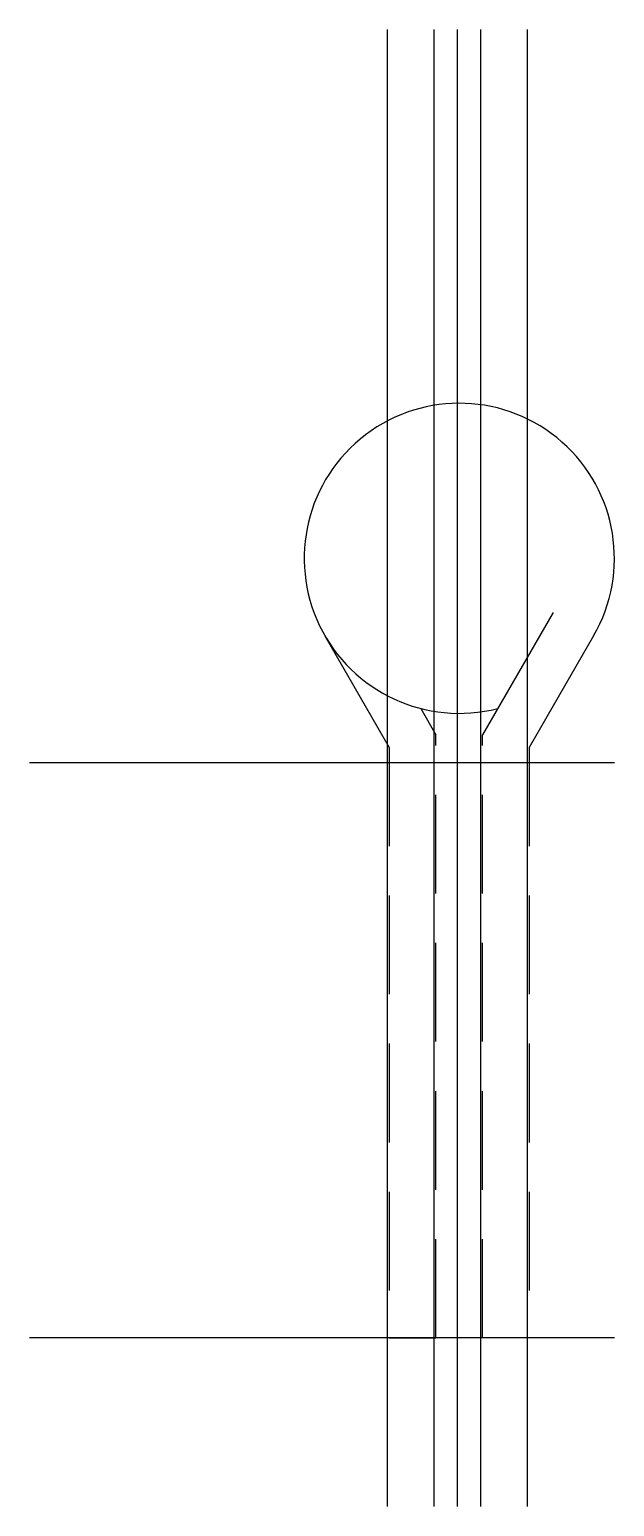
# Model space of a CAD drawing. Extents: x -27.5 to 10.1, y -47.8 to 47.1.
import ezdxf

# ---------------------------------------------------------------- set-up
doc = ezdxf.new("R2010")
doc.units = 0
doc.linetypes.add('HIDDEN', pattern=[9.525, 6.35, -3.175])
doc.layers.get('0').update_dxf_attribs({"linetype": 'CONTINUOUS'})

msp = doc.modelspace()

# ---------------------------------------------------------------- linework, layer by layer
at = {"linetype": 'CONTINUOUS'}
for p, q in [((-4.5, -47.84), (-4.5, 47.13)), ((-1.5, -47.84), (-1.5, 47.13)), ((0, -47.84), (0, 47.13)), ((1.5, -47.84), (1.5, 47.13)), ((4.5, -47.84), (4.5, 47.13)), ((6.16, 9.64), (1.62, 1.78)), ((-8.51, 8.14), (-4.38, 0.97)), ((8.76, 8.14), (4.62, 0.97)), ((-2.35, 3.47), (-1.38, 1.78)), ((-27.5, 0), (10.1, 0)), ((10.1, -37), (-27.5, -37)), ((-4.38, -37), (-1.38, -37)), ((4.62, -37), (1.62, -37))]:
    msp.add_line(p, q, dxfattribs=at)
at = {"linetype": 'HIDDEN'}
for p, q in [((-4.38, 0.97), (-4.38, -37)), ((-1.38, -37), (-1.38, 1.78)), ((1.62, -37), (1.62, 1.78)), ((4.62, 0.97), (4.62, -37))]:
    msp.add_line(p, q, dxfattribs=at)
at = {"linetype": 'CONTINUOUS'}
msp.add_arc((0.128, 13.129), 9.97, 329.97586, 284.3569, dxfattribs=at)

doc.saveas('drawing.dxf')
